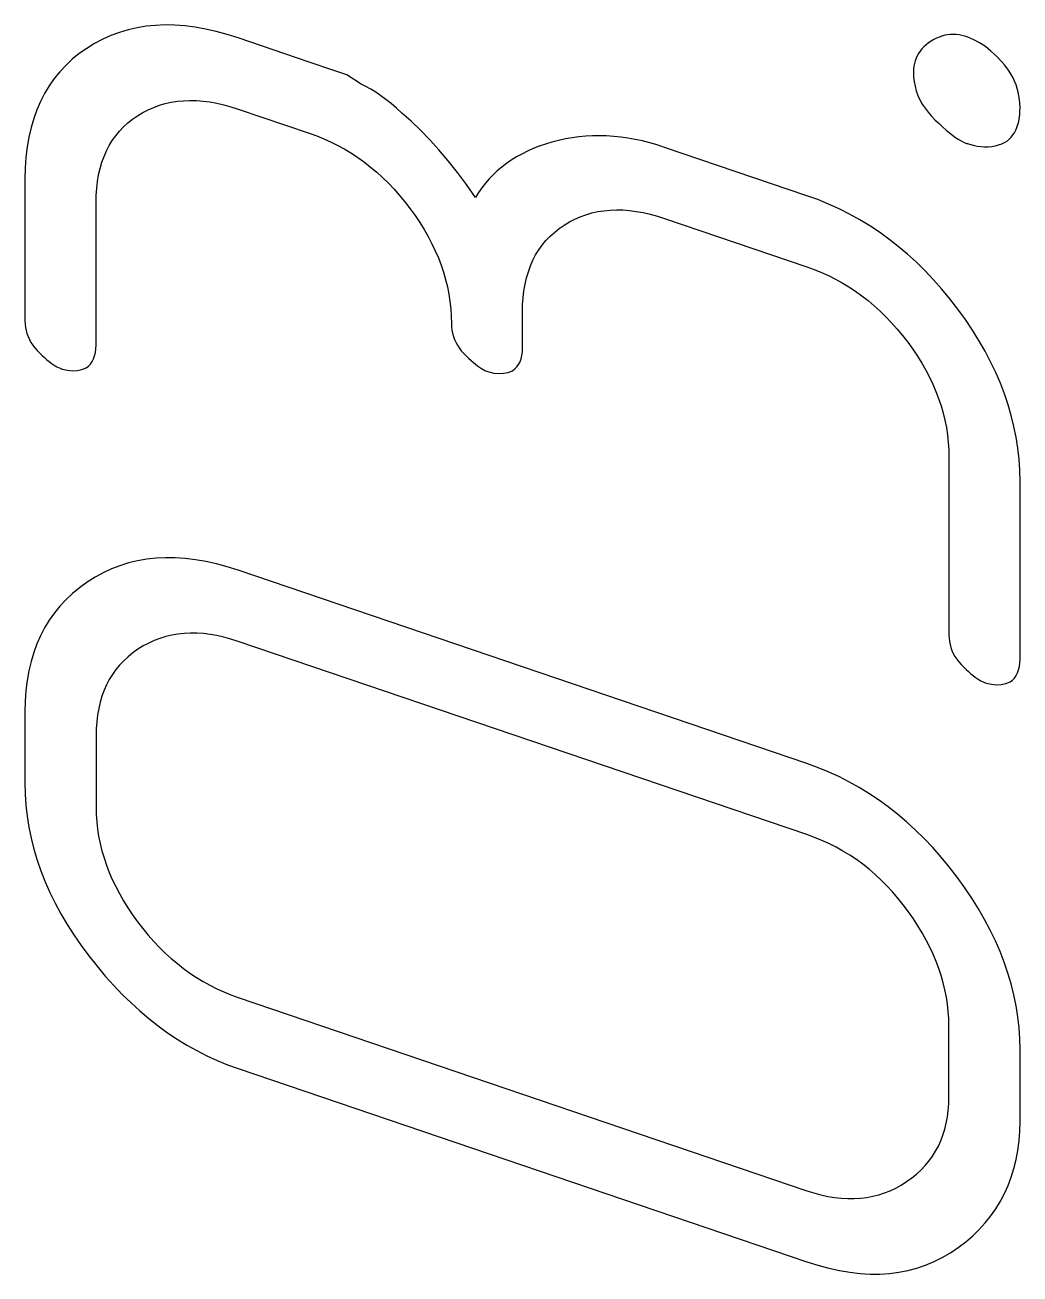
# Model space of a CAD drawing. Extents: x 10 to 1489, y -739 to -10.
# Drawn here: x 1424.09 to 1434.09, y -465.04 to -452.48 of the extents above; entities that cross this region are included whole.
import ezdxf

# ---------------------------------------------------------------- set-up
doc = ezdxf.new("R2010")
doc.units = 0

msp = doc.modelspace()

# ---------------------------------------------------------------- linework, layer by layer
at = {"layer": 'mark', "color": 0}
for p, q in [((1425.220573, -452.511875), (1425.130925, -452.532385)), ((1425.312398, -452.49696), (1425.220573, -452.511875)), ((1425.406399, -452.48764), (1425.312398, -452.49696)), ((1425.502576, -452.483916), (1425.406399, -452.48764)), ((1425.600929, -452.485787), (1425.502576, -452.483916)), ((1425.701459, -452.493253), (1425.600929, -452.485787)), ((1425.804166, -452.506314), (1425.701459, -452.493253)), ((1425.909048, -452.52497), (1425.804166, -452.506314)), ((1426.016107, -452.549221), (1425.909048, -452.52497)), ((1424.875038, -452.627485), (1424.794095, -452.670376)), ((1424.958157, -452.59019), (1424.875038, -452.627485)), ((1425.043453, -452.55849), (1424.958157, -452.59019)), ((1425.130925, -452.532385), (1425.043453, -452.55849)), ((1426.125342, -452.579068), (1426.016107, -452.549221)), ((1426.236754, -452.614509), (1426.125342, -452.579068)), ((1426.951038, -452.857254), (1426.236754, -452.614509)), ((1433.226214, -452.630576), (1433.173124, -452.664681)), ((1433.253445, -452.616603), (1433.226214, -452.630576)), ((1433.280936, -452.604813), (1433.253445, -452.616603)), ((1433.30869, -452.595206), (1433.280936, -452.604813)), ((1433.336705, -452.587781), (1433.30869, -452.595206)), ((1433.364982, -452.582539), (1433.336705, -452.587781)), ((1433.39352, -452.579479), (1433.364982, -452.582539)), ((1433.42232, -452.578602), (1433.39352, -452.579479)), ((1433.451381, -452.579908), (1433.42232, -452.578602)), ((1433.480704, -452.583396), (1433.451381, -452.579908)), ((1433.510289, -452.589066), (1433.480704, -452.583396)), ((1433.540135, -452.596919), (1433.510289, -452.589066)), ((1433.570201, -452.606902), (1433.540135, -452.596919)), ((1433.629736, -452.631888), (1433.570201, -452.606902)), ((1433.688225, -452.663321), (1433.629736, -452.631888)), ((1424.640078, -452.772058), (1424.569682, -452.82908)), ((1424.715329, -452.718862), (1424.640078, -452.772058)), ((1424.794095, -452.670376), (1424.715329, -452.718862)), ((1433.073724, -452.769145), (1433.060122, -452.792956)), ((1433.089419, -452.746306), (1433.073724, -452.769145)), ((1433.107206, -452.724441), (1433.089419, -452.746306)), ((1433.127086, -452.703548), (1433.107206, -452.724441)), ((1433.149059, -452.683628), (1433.127086, -452.703548)), ((1433.173124, -452.664681), (1433.149059, -452.683628)), ((1433.745668, -452.7012), (1433.688225, -452.663321)), ((1433.802064, -452.745526), (1433.745668, -452.7012)), ((1433.857414, -452.796299), (1433.802064, -452.745526)), ((1424.50414, -452.889929), (1424.443454, -452.954603)), ((1424.569682, -452.82908), (1424.50414, -452.889929)), ((1427.186752, -452.937388), (1426.951038, -452.857254)), ((1433.02664, -452.897927), (1433.023501, -452.926602)), ((1433.031872, -452.870225), (1433.02664, -452.897927)), ((1433.039196, -452.843496), (1433.031872, -452.870225)), ((1433.048613, -452.81774), (1433.039196, -452.843496)), ((1433.060122, -452.792956), (1433.048613, -452.81774)), ((1433.911718, -452.853519), (1433.857414, -452.796299)), ((1433.938148, -452.884387), (1433.911718, -452.853519)), ((1433.962631, -452.916054), (1433.938148, -452.884387)), ((1424.387623, -453.023104), (1424.336646, -453.09543)), ((1424.443454, -452.954603), (1424.387623, -453.023104)), ((1427.329609, -452.985937), (1427.186752, -452.937388)), ((1427.472466, -453.078124), (1427.329609, -452.985937)), ((1433.023501, -452.926602), (1433.022455, -452.95625)), ((1433.022455, -452.95625), (1433.024275, -453.005292)), ((1433.024275, -453.005292), (1433.029737, -453.053312)), ((1433.985023, -452.948448), (1433.962631, -452.916054)), ((1434.005321, -452.981569), (1433.985023, -452.948448)), ((1434.023527, -453.015418), (1434.005321, -452.981569)), ((1434.03964, -453.049995), (1434.023527, -453.015418)), ((1424.336646, -453.09543), (1424.290525, -453.171583)), ((1427.521015, -453.101789), (1427.472466, -453.078124)), ((1427.570234, -453.129087), (1427.521015, -453.101789)), ((1427.620122, -453.16002), (1427.570234, -453.129087)), ((1433.029737, -453.053312), (1433.03884, -453.10031)), ((1433.03884, -453.10031), (1433.051584, -453.146286)), ((1433.051584, -453.146286), (1433.06797, -453.19124)), ((1434.053661, -453.085299), (1434.03964, -453.049995)), ((1434.065589, -453.121331), (1434.053661, -453.085299)), ((1434.075424, -453.15809), (1434.065589, -453.121331)), ((1424.249258, -453.251561), (1424.212846, -453.335366)), ((1424.290525, -453.171583), (1424.249258, -453.251561)), ((1425.445907, -453.291074), (1425.504292, -453.274016)), ((1425.504292, -453.274016), (1425.564043, -453.260631)), ((1425.564043, -453.260631), (1425.625162, -453.250919)), ((1425.625162, -453.250919), (1425.687648, -453.244879)), ((1425.687648, -453.244879), (1425.751501, -453.242513)), ((1425.751501, -453.242513), (1425.816721, -453.24382)), ((1425.816721, -453.24382), (1425.883309, -453.2488)), ((1425.883309, -453.2488), (1425.951264, -453.257453)), ((1425.951264, -453.257453), (1426.020585, -453.269778)), ((1426.020585, -453.269778), (1426.091274, -453.285777)), ((1427.67068, -453.194586), (1427.620122, -453.16002)), ((1427.721907, -453.232787), (1427.67068, -453.194586)), ((1427.773805, -453.274622), (1427.721907, -453.232787)), ((1427.826371, -453.320092), (1427.773805, -453.274622)), ((1433.06797, -453.19124), (1433.087996, -453.235172)), ((1433.087996, -453.235172), (1433.111664, -453.278082)), ((1433.111664, -453.278082), (1433.138972, -453.31997)), ((1434.083167, -453.195577), (1434.075424, -453.15809)), ((1434.088817, -453.233791), (1434.083167, -453.195577)), ((1434.092375, -453.272733), (1434.088817, -453.233791)), ((1434.093839, -453.312402), (1434.092375, -453.272733)), ((1424.212846, -453.335366), (1424.181289, -453.422997)), ((1425.175442, -453.430945), (1425.226042, -453.396037)), ((1425.226042, -453.396037), (1425.278957, -453.364287)), ((1425.278957, -453.364287), (1425.33324, -453.336209)), ((1425.33324, -453.336209), (1425.38889, -453.311805)), ((1425.38889, -453.311805), (1425.445907, -453.291074)), ((1426.091274, -453.285777), (1426.163331, -453.305449)), ((1426.163331, -453.305449), (1426.236754, -453.328793)), ((1426.236754, -453.328793), (1426.951038, -453.571538)), ((1427.879608, -453.369195), (1427.826371, -453.320092)), ((1427.974027, -453.451966), (1427.879608, -453.369195)), ((1433.138972, -453.31997), (1433.169922, -453.360835)), ((1433.169922, -453.360835), (1433.204514, -453.400678)), ((1433.204514, -453.400678), (1433.24246, -453.439395)), ((1434.086704, -453.42223), (1434.090915, -453.387608)), ((1434.090915, -453.387608), (1434.093295, -453.351055)), ((1434.093295, -453.351055), (1434.093839, -453.312402)), ((1424.154587, -453.514453), (1424.13274, -453.609736)), ((1424.181289, -453.422997), (1424.154587, -453.514453)), ((1425.04323, -453.551537), (1425.084036, -453.508695)), ((1425.084036, -453.508695), (1425.128107, -453.468498)), ((1425.128107, -453.468498), (1425.175442, -453.430945)), ((1428.068, -453.541405), (1427.974027, -453.451966)), ((1433.24246, -453.439395), (1433.280044, -453.475632)), ((1433.280044, -453.475632), (1433.316121, -453.50897)), ((1433.316121, -453.50897), (1433.350691, -453.539411)), ((1434.051547, -453.541414), (1434.063083, -453.514514)), ((1434.063083, -453.514514), (1434.072788, -453.485683)), ((1434.072788, -453.485683), (1434.080661, -453.454922)), ((1434.080661, -453.454922), (1434.086704, -453.42223)), ((1424.13274, -453.609736), (1424.115748, -453.708845)), ((1424.940398, -453.695925), (1424.971411, -453.645151)), ((1424.971411, -453.645151), (1425.005688, -453.597022)), ((1425.005688, -453.597022), (1425.04323, -453.551537)), ((1426.951038, -453.571538), (1427.025313, -453.598398)), ((1427.025313, -453.598398), (1427.098136, -453.628002)), ((1427.098136, -453.628002), (1427.169509, -453.660349)), ((1428.161527, -453.637512), (1428.068, -453.541405)), ((1428.254607, -453.740288), (1428.161527, -453.637512)), ((1429.457102, -453.643692), (1429.390319, -453.661215)), ((1429.524415, -453.628944), (1429.457102, -453.643692)), ((1429.592258, -453.616971), (1429.524415, -453.628944)), ((1429.660631, -453.607772), (1429.592258, -453.616971)), ((1429.729534, -453.601349), (1429.660631, -453.607772)), ((1429.798968, -453.597701), (1429.729534, -453.601349)), ((1429.868932, -453.596827), (1429.798968, -453.597701)), ((1429.939425, -453.598729), (1429.868932, -453.596827)), ((1430.010449, -453.603405), (1429.939425, -453.598729)), ((1430.082003, -453.610856), (1430.010449, -453.603405)), ((1430.154087, -453.621083), (1430.082003, -453.610856)), ((1430.226701, -453.634084), (1430.154087, -453.621083)), ((1430.299846, -453.64986), (1430.226701, -453.634084)), ((1430.37352, -453.668411), (1430.299846, -453.64986)), ((1433.350691, -453.539411), (1433.383754, -453.566954)), ((1433.383754, -453.566954), (1433.415311, -453.5916)), ((1433.415311, -453.5916), (1433.445361, -453.613348)), ((1433.445361, -453.613348), (1433.473905, -453.632198)), ((1433.473905, -453.632198), (1433.500942, -453.648151)), ((1433.500942, -453.648151), (1433.526472, -453.661206)), ((1433.943882, -453.662275), (1433.966403, -453.646958)), ((1433.966403, -453.646958), (1433.987094, -453.62971)), ((1433.987094, -453.62971), (1434.005954, -453.610532)), ((1434.005954, -453.610532), (1434.022983, -453.589423)), ((1434.022983, -453.589423), (1434.038181, -453.566384)), ((1434.038181, -453.566384), (1434.051547, -453.541414)), ((1424.115748, -453.708845), (1424.103611, -453.811779)), ((1424.888166, -453.805404), (1424.91265, -453.749342)), ((1424.91265, -453.749342), (1424.940398, -453.695925)), ((1427.169509, -453.660349), (1427.239431, -453.69544)), ((1427.239431, -453.69544), (1427.307902, -453.733274)), ((1427.307902, -453.733274), (1427.374921, -453.773851)), ((1427.374921, -453.773851), (1427.440491, -453.817172)), ((1428.347241, -453.849733), (1428.254607, -453.740288)), ((1429.086679, -453.7806), (1429.032898, -453.810438)), ((1429.142775, -453.75275), (1429.086679, -453.7806)), ((1429.201187, -453.726886), (1429.142775, -453.75275)), ((1429.261915, -453.703009), (1429.201187, -453.726886)), ((1429.324959, -453.681118), (1429.261915, -453.703009)), ((1429.390319, -453.661215), (1429.324959, -453.681118)), ((1430.447725, -453.689737), (1430.37352, -453.668411)), ((1430.52246, -453.713837), (1430.447725, -453.689737)), ((1431.951028, -454.199327), (1430.52246, -453.713837)), ((1433.526472, -453.661206), (1433.550495, -453.671363)), ((1433.550495, -453.671363), (1433.556265, -453.67345)), ((1433.556265, -453.67345), (1433.564854, -453.676341)), ((1433.564854, -453.676341), (1433.584786, -453.682587)), ((1433.584786, -453.682587), (1433.624086, -453.693003)), ((1433.624086, -453.693003), (1433.662632, -453.700654)), ((1433.662632, -453.700654), (1433.700425, -453.705538)), ((1433.700425, -453.705538), (1433.737465, -453.707656)), ((1433.737465, -453.707656), (1433.773751, -453.707008)), ((1433.773751, -453.707008), (1433.809284, -453.703594)), ((1433.809284, -453.703594), (1433.844063, -453.697413)), ((1433.844063, -453.697413), (1433.878089, -453.688467)), ((1433.878089, -453.688467), (1433.911362, -453.676754)), ((1433.911362, -453.676754), (1433.943882, -453.662275)), ((1424.103611, -453.811779), (1424.096329, -453.91854)), ((1424.848992, -453.92546), (1424.866947, -453.86411)), ((1424.866947, -453.86411), (1424.888166, -453.805404)), ((1427.440491, -453.817172), (1427.504609, -453.863237)), ((1427.504609, -453.863237), (1427.567276, -453.912045)), ((1428.439428, -453.965846), (1428.347241, -453.849733)), ((1428.932284, -453.876072), (1428.885451, -453.911869)), ((1428.981433, -453.842262), (1428.932284, -453.876072)), ((1429.032898, -453.810438), (1428.981433, -453.842262)), ((1424.096329, -453.91854), (1424.093901, -454.029127)), ((1424.093901, -454.029127), (1424.093901, -455.457695)), ((1424.822876, -454.056092), (1424.834302, -453.989454)), ((1424.834302, -453.989454), (1424.848992, -453.92546)), ((1427.567276, -453.912045), (1427.628492, -453.963597)), ((1427.628492, -453.963597), (1427.688258, -454.017892)), ((1427.688258, -454.017892), (1427.746572, -454.074931)), ((1428.531169, -454.088627), (1428.439428, -453.965846)), ((1428.758847, -454.031181), (1428.721278, -454.074925)), ((1428.798733, -453.989424), (1428.758847, -454.031181)), ((1428.840934, -453.949653), (1428.798733, -453.989424)), ((1428.885451, -453.911869), (1428.840934, -453.949653)), ((1424.809818, -454.197301), (1424.814715, -454.125375)), ((1424.814715, -454.125375), (1424.822876, -454.056092)), ((1427.746572, -454.074931), (1427.803436, -454.134713)), ((1427.803436, -454.134713), (1427.858849, -454.197239)), ((1428.622464, -454.218077), (1428.531169, -454.088627)), ((1428.686024, -454.120656), (1428.653086, -454.168373)), ((1428.721278, -454.074925), (1428.686024, -454.120656)), ((1424.808186, -454.271872), (1424.809818, -454.197301)), ((1424.808186, -455.70044), (1424.808186, -454.271872)), ((1427.858849, -454.197239), (1427.912811, -454.262508)), ((1427.912811, -454.262508), (1427.965322, -454.330521)), ((1428.653086, -454.168373), (1428.622464, -454.218077)), ((1432.061589, -454.239345), (1431.951028, -454.199327)), ((1432.170057, -454.283535), (1432.061589, -454.239345)), ((1432.276432, -454.331896), (1432.170057, -454.283535)), ((1427.965322, -454.330521), (1428.015489, -454.400081)), ((1428.015489, -454.400081), (1428.06242, -454.469993)), ((1429.618946, -454.435537), (1429.674596, -454.411133)), ((1429.674596, -454.411133), (1429.731613, -454.390402)), ((1429.731613, -454.390402), (1429.789998, -454.373344)), ((1429.789998, -454.373344), (1429.849749, -454.359959)), ((1429.849749, -454.359959), (1429.910868, -454.350246)), ((1429.910868, -454.350246), (1429.973354, -454.344207)), ((1429.973354, -454.344207), (1430.037207, -454.341841)), ((1430.037207, -454.341841), (1430.102427, -454.343148)), ((1430.102427, -454.343148), (1430.169015, -454.348128)), ((1430.169015, -454.348128), (1430.236969, -454.35678)), ((1430.236969, -454.35678), (1430.306291, -454.369106)), ((1430.306291, -454.369106), (1430.37698, -454.385105)), ((1430.37698, -454.385105), (1430.449036, -454.404777)), ((1430.449036, -454.404777), (1430.52246, -454.428122)), ((1432.380715, -454.384427), (1432.276432, -454.331896)), ((1432.482905, -454.441131), (1432.380715, -454.384427)), ((1428.06242, -454.469993), (1428.106114, -454.540255)), ((1429.413812, -454.567826), (1429.461148, -454.530274)), ((1429.461148, -454.530274), (1429.511748, -454.495365)), ((1429.511748, -454.495365), (1429.564663, -454.463615)), ((1429.564663, -454.463615), (1429.618946, -454.435537)), ((1430.52246, -454.428122), (1431.951028, -454.913612)), ((1432.583003, -454.502005), (1432.482905, -454.441131)), ((1432.681007, -454.567051), (1432.583003, -454.502005)), ((1428.106114, -454.540255), (1428.146572, -454.610867)), ((1428.146572, -454.610867), (1428.183793, -454.681831)), ((1429.291394, -454.69635), (1429.328935, -454.650865)), ((1429.328935, -454.650865), (1429.369742, -454.608023)), ((1429.369742, -454.608023), (1429.413812, -454.567826)), ((1432.77692, -454.636269), (1432.681007, -454.567051)), ((1432.870739, -454.709657), (1432.77692, -454.636269)), ((1428.183793, -454.681831), (1428.217777, -454.753146)), ((1428.217777, -454.753146), (1428.248525, -454.824812)), ((1429.226104, -454.795253), (1429.257116, -454.744479)), ((1429.257116, -454.744479), (1429.291394, -454.69635)), ((1432.962466, -454.787217), (1432.870739, -454.709657)), ((1433.0521, -454.868948), (1432.962466, -454.787217)), ((1428.248525, -454.824812), (1428.276036, -454.896829)), ((1428.276036, -454.896829), (1428.30031, -454.969197)), ((1429.152652, -454.963438), (1429.173872, -454.904732)), ((1429.173872, -454.904732), (1429.198355, -454.84867)), ((1429.198355, -454.84867), (1429.226104, -454.795253)), ((1431.951028, -454.913612), (1432.025303, -454.940472)), ((1433.139642, -454.95485), (1433.0521, -454.868948)), ((1428.30031, -454.969197), (1428.321348, -455.041915)), ((1429.120007, -455.088782), (1429.134698, -455.024788)), ((1429.134698, -455.024788), (1429.152652, -454.963438)), ((1432.025303, -454.940472), (1432.098126, -454.970075)), ((1432.098126, -454.970075), (1432.169499, -455.002422)), ((1432.169499, -455.002422), (1432.239421, -455.037513)), ((1432.239421, -455.037513), (1432.307892, -455.075347)), ((1433.225091, -455.044924), (1433.139642, -454.95485)), ((1428.321348, -455.041915), (1428.339149, -455.114985)), ((1428.339149, -455.114985), (1428.353714, -455.188405)), ((1429.10042, -455.224703), (1429.108581, -455.155421)), ((1429.108581, -455.155421), (1429.120007, -455.088782)), ((1432.307892, -455.075347), (1432.374911, -455.115925)), ((1432.374911, -455.115925), (1432.440481, -455.159246)), ((1432.440481, -455.159246), (1432.504599, -455.20531)), ((1433.308448, -455.139169), (1433.225091, -455.044924)), ((1433.389711, -455.237586), (1433.308448, -455.139169)), ((1428.353714, -455.188405), (1428.365042, -455.262177)), ((1428.365042, -455.262177), (1428.373134, -455.336299)), ((1429.095523, -455.296629), (1429.10042, -455.224703)), ((1432.504599, -455.20531), (1432.567266, -455.254119)), ((1432.567266, -455.254119), (1432.628482, -455.30567)), ((1433.468882, -455.340173), (1433.389711, -455.237586)), ((1428.373134, -455.336299), (1428.377989, -455.410773)), ((1428.377989, -455.410773), (1428.379607, -455.485597)), ((1429.093891, -455.3712), (1429.095523, -455.296629)), ((1429.093891, -455.728342), (1429.093891, -455.3712)), ((1432.628482, -455.30567), (1432.688248, -455.359965)), ((1432.688248, -455.359965), (1432.746562, -455.417004)), ((1433.544566, -455.445063), (1433.468882, -455.340173)), ((1424.093901, -455.457695), (1424.095125, -455.490809)), ((1424.095125, -455.490809), (1424.098798, -455.523184)), ((1424.098798, -455.523184), (1424.104919, -455.554822)), ((1428.379607, -455.485597), (1428.380831, -455.51871)), ((1428.380831, -455.51871), (1428.384504, -455.551086)), ((1432.746562, -455.417004), (1432.803426, -455.476787)), ((1432.803426, -455.476787), (1432.858839, -455.539312)), ((1432.858839, -455.539312), (1432.912801, -455.604582)), ((1433.615367, -455.550387), (1433.544566, -455.445063)), ((1424.104919, -455.554822), (1424.113488, -455.585723)), ((1424.113488, -455.585723), (1424.124506, -455.615885)), ((1424.124506, -455.615885), (1424.137972, -455.64531)), ((1424.137972, -455.64531), (1424.153886, -455.673997)), ((1428.384504, -455.551086), (1428.390625, -455.582724)), ((1428.390625, -455.582724), (1428.399194, -455.613624)), ((1428.399194, -455.613624), (1428.410212, -455.643787)), ((1428.410212, -455.643787), (1428.423678, -455.673212)), ((1432.912801, -455.604582), (1432.965312, -455.672595)), ((1433.681284, -455.656143), (1433.615367, -455.550387)), ((1433.742319, -455.762334), (1433.681284, -455.656143)), ((1424.153886, -455.673997), (1424.172249, -455.701947)), ((1424.172249, -455.701947), (1424.19306, -455.729159)), ((1424.19306, -455.729159), (1424.21632, -455.755634)), ((1424.21632, -455.755634), (1424.267059, -455.805307)), ((1424.794123, -455.809827), (1424.801936, -455.776438)), ((1424.801936, -455.776438), (1424.806623, -455.739975)), ((1424.806623, -455.739975), (1424.808186, -455.70044)), ((1428.423678, -455.673212), (1428.439592, -455.701899)), ((1428.439592, -455.701899), (1428.457955, -455.729849)), ((1428.457955, -455.729849), (1428.478766, -455.757061)), ((1428.478766, -455.757061), (1428.502026, -455.783535)), ((1428.502026, -455.783535), (1428.552765, -455.833209)), ((1429.087641, -455.80434), (1429.092329, -455.767877)), ((1429.092329, -455.767877), (1429.093891, -455.728342)), ((1432.965312, -455.672595), (1433.015479, -455.742155)), ((1433.015479, -455.742155), (1433.06241, -455.812066)), ((1433.798472, -455.868957), (1433.742319, -455.762334)), ((1424.267059, -455.805307), (1424.291219, -455.827378)), ((1424.291219, -455.827378), (1424.314311, -455.847517)), ((1424.314311, -455.847517), (1424.336336, -455.865723)), ((1424.336336, -455.865723), (1424.357294, -455.881997)), ((1424.357294, -455.881997), (1424.377184, -455.896338)), ((1424.377184, -455.896338), (1424.396007, -455.908747)), ((1424.396007, -455.908747), (1424.413763, -455.919224)), ((1424.708186, -455.930686), (1424.731623, -455.912659)), ((1424.731623, -455.912659), (1424.751936, -455.89156)), ((1424.751936, -455.89156), (1424.769123, -455.867389)), ((1424.769123, -455.867389), (1424.783186, -455.840144)), ((1424.783186, -455.840144), (1424.794123, -455.809827)), ((1428.552765, -455.833209), (1428.576924, -455.85528)), ((1428.576924, -455.85528), (1428.600017, -455.875419)), ((1428.600017, -455.875419), (1428.622042, -455.893625)), ((1428.622042, -455.893625), (1428.642999, -455.909899)), ((1428.642999, -455.909899), (1428.66289, -455.92424)), ((1429.037641, -455.919462), (1429.054829, -455.89529)), ((1429.054829, -455.89529), (1429.068891, -455.868046)), ((1429.068891, -455.868046), (1429.079829, -455.837729)), ((1429.079829, -455.837729), (1429.087641, -455.80434)), ((1433.06241, -455.812066), (1433.106104, -455.882328)), ((1433.106104, -455.882328), (1433.146562, -455.952941)), ((1433.849741, -455.976014), (1433.798472, -455.868957)), ((1424.413763, -455.919224), (1424.430452, -455.927768)), ((1424.430452, -455.927768), (1424.446073, -455.93438)), ((1424.446073, -455.93438), (1424.449812, -455.935731)), ((1424.449812, -455.935731), (1424.455501, -455.937646)), ((1424.455501, -455.937646), (1424.468789, -455.941822)), ((1424.468789, -455.941822), (1424.520686, -455.954018)), ((1424.520686, -455.954018), (1424.570574, -455.959003)), ((1424.570574, -455.959003), (1424.618454, -455.956775)), ((1424.618454, -455.956775), (1424.664324, -455.947336)), ((1424.664324, -455.947336), (1424.708186, -455.930686)), ((1428.66289, -455.92424), (1428.681713, -455.936649)), ((1428.681713, -455.936649), (1428.699469, -455.947126)), ((1428.699469, -455.947126), (1428.716158, -455.95567)), ((1428.716158, -455.95567), (1428.731779, -455.962282)), ((1428.731779, -455.962282), (1428.735518, -455.963633)), ((1428.735518, -455.963633), (1428.741206, -455.965548)), ((1428.741206, -455.965548), (1428.754495, -455.969724)), ((1428.754495, -455.969724), (1428.806392, -455.98192)), ((1428.806392, -455.98192), (1428.85628, -455.986905)), ((1428.85628, -455.986905), (1428.904159, -455.984677)), ((1428.904159, -455.984677), (1428.95003, -455.975238)), ((1428.95003, -455.975238), (1428.993891, -455.958587)), ((1428.993891, -455.958587), (1429.017329, -455.940561)), ((1429.017329, -455.940561), (1429.037641, -455.919462)), ((1433.146562, -455.952941), (1433.183783, -456.023905)), ((1433.183783, -456.023905), (1433.217767, -456.095219)), ((1433.896128, -456.083504), (1433.849741, -455.976014)), ((1433.217767, -456.095219), (1433.248515, -456.166885)), ((1433.248515, -456.166885), (1433.276026, -456.238902)), ((1433.937632, -456.191427), (1433.896128, -456.083504)), ((1433.276026, -456.238902), (1433.3003, -456.31127)), ((1433.974253, -456.299784), (1433.937632, -456.191427)), ((1433.3003, -456.31127), (1433.321338, -456.383988)), ((1433.321338, -456.383988), (1433.339139, -456.457058)), ((1434.005991, -456.408574), (1433.974253, -456.299784)), ((1434.032846, -456.517798), (1434.005991, -456.408574)), ((1433.339139, -456.457058), (1433.353704, -456.530479)), ((1433.353704, -456.530479), (1433.365032, -456.60425)), ((1434.054819, -456.627455), (1434.032846, -456.517798)), ((1433.365032, -456.60425), (1433.373124, -456.678373)), ((1434.071909, -456.737545), (1434.054819, -456.627455)), ((1433.373124, -456.678373), (1433.377979, -456.752846)), ((1433.377979, -456.752846), (1433.379597, -456.82767)), ((1434.084116, -456.848068), (1434.071909, -456.737545)), ((1433.379597, -456.82767), (1433.379597, -458.613381)), ((1434.09144, -456.959025), (1434.084116, -456.848068)), ((1434.093881, -457.070415), (1434.09144, -456.959025)), ((1434.093881, -458.856126), (1434.093881, -457.070415)), ((1425.04814, -457.918126), (1424.962691, -457.951168)), ((1425.135682, -457.890761), (1425.04814, -457.918126)), ((1425.225316, -457.869075), (1425.135682, -457.890761)), ((1425.317043, -457.853066), (1425.225316, -457.869075)), ((1425.410863, -457.842735), (1425.317043, -457.853066)), ((1425.506775, -457.838083), (1425.410863, -457.842735)), ((1425.60478, -457.839108), (1425.506775, -457.838083)), ((1425.704877, -457.845811), (1425.60478, -457.839108)), ((1425.807067, -457.858193), (1425.704877, -457.845811)), ((1425.91135, -457.876252), (1425.807067, -457.858193)), ((1426.017726, -457.89999), (1425.91135, -457.876252)), ((1426.126193, -457.929405), (1426.017726, -457.89999)), ((1424.798071, -458.034288), (1424.7189, -458.084364)), ((1424.879335, -457.989889), (1424.798071, -458.034288)), ((1424.962691, -457.951168), (1424.879335, -457.989889)), ((1426.236754, -457.964498), (1426.126193, -457.929405)), ((1431.951028, -459.906459), (1426.236754, -457.964498)), ((1424.643217, -458.139058), (1424.572416, -458.197309)), ((1424.7189, -458.084364), (1424.643217, -458.139058)), ((1424.506498, -458.259116), (1424.445463, -458.32448)), ((1424.572416, -458.197309), (1424.506498, -458.259116)), ((1424.389311, -458.3934), (1424.338041, -458.465877)), ((1424.445463, -458.32448), (1424.389311, -458.3934)), ((1424.291655, -458.54191), (1424.250151, -458.6215)), ((1424.338041, -458.465877), (1424.291655, -458.54191)), ((1424.250151, -458.6215), (1424.21353, -458.704647)), ((1425.393424, -458.670355), (1425.337537, -458.695812)), ((1425.450595, -458.648628), (1425.393424, -458.670355)), ((1425.509049, -458.63063), (1425.450595, -458.648628)), ((1425.568787, -458.616361), (1425.509049, -458.63063)), ((1425.629808, -458.605822), (1425.568787, -458.616361)), ((1425.692112, -458.599012), (1425.629808, -458.605822)), ((1425.7557, -458.595931), (1425.692112, -458.599012)), ((1425.820572, -458.596579), (1425.7557, -458.595931)), ((1425.886727, -458.600957), (1425.820572, -458.596579)), ((1425.954165, -458.609063), (1425.886727, -458.600957)), ((1426.022887, -458.620899), (1425.954165, -458.609063)), ((1426.092893, -458.636465), (1426.022887, -458.620899)), ((1426.164182, -458.655759), (1426.092893, -458.636465)), ((1426.236754, -458.678783), (1426.164182, -458.655759)), ((1431.951028, -460.620743), (1426.236754, -458.678783)), ((1433.379597, -458.613381), (1433.380821, -458.646494)), ((1433.380821, -458.646494), (1433.384494, -458.67887)), ((1433.384494, -458.67887), (1433.390615, -458.710508)), ((1424.181792, -458.791351), (1424.154936, -458.88161)), ((1424.21353, -458.704647), (1424.181792, -458.791351)), ((1425.178581, -458.793921), (1425.130841, -458.832387)), ((1425.229613, -458.757912), (1425.178581, -458.793921)), ((1425.282933, -458.724997), (1425.229613, -458.757912)), ((1425.337537, -458.695812), (1425.282933, -458.724997)), ((1433.390615, -458.710508), (1433.399184, -458.741408)), ((1433.399184, -458.741408), (1433.410202, -458.771571)), ((1433.410202, -458.771571), (1433.423668, -458.800996)), ((1433.423668, -458.800996), (1433.439582, -458.829683)), ((1424.154936, -458.88161), (1424.132964, -458.975427)), ((1425.045239, -458.916694), (1425.007376, -458.962534)), ((1425.086394, -458.873311), (1425.045239, -458.916694)), ((1425.130841, -458.832387), (1425.086394, -458.873311)), ((1433.439582, -458.829683), (1433.457945, -458.857633)), ((1433.457945, -458.857633), (1433.478756, -458.884845)), ((1433.478756, -458.884845), (1433.502016, -458.911319)), ((1433.502016, -458.911319), (1433.552755, -458.960993)), ((1434.087631, -458.932123), (1434.092319, -458.895661)), ((1434.092319, -458.895661), (1434.093881, -458.856126)), ((1424.132964, -458.975427), (1424.115874, -459.0728)), ((1424.972806, -459.010833), (1424.941528, -459.061589)), ((1425.007376, -458.962534), (1424.972806, -459.010833)), ((1433.552755, -458.960993), (1433.576914, -458.983064)), ((1433.576914, -458.983064), (1433.600007, -459.003203)), ((1433.600007, -459.003203), (1433.622032, -459.021409)), ((1433.622032, -459.021409), (1433.642989, -459.037683)), ((1433.642989, -459.037683), (1433.66288, -459.052024)), ((1433.66288, -459.052024), (1433.681703, -459.064433)), ((1434.017319, -459.068345), (1434.037631, -459.047246)), ((1434.037631, -459.047246), (1434.054819, -459.023074)), ((1434.054819, -459.023074), (1434.068881, -458.99583)), ((1434.068881, -458.99583), (1434.079819, -458.965513)), ((1434.079819, -458.965513), (1434.087631, -458.932123)), ((1424.103667, -459.17373), (1424.096343, -459.278216)), ((1424.115874, -459.0728), (1424.103667, -459.17373)), ((1424.888849, -459.170475), (1424.867449, -459.228606)), ((1424.913542, -459.114803), (1424.888849, -459.170475)), ((1424.941528, -459.061589), (1424.913542, -459.114803)), ((1433.681703, -459.064433), (1433.699459, -459.07491)), ((1433.699459, -459.07491), (1433.716148, -459.083454)), ((1433.716148, -459.083454), (1433.731769, -459.090065)), ((1433.731769, -459.090065), (1433.735508, -459.091416)), ((1433.735508, -459.091416), (1433.741196, -459.093332)), ((1433.741196, -459.093332), (1433.754485, -459.097508)), ((1433.754485, -459.097508), (1433.806382, -459.109704)), ((1433.806382, -459.109704), (1433.85627, -459.114688)), ((1433.85627, -459.114688), (1433.904149, -459.112461)), ((1433.904149, -459.112461), (1433.95002, -459.103022)), ((1433.95002, -459.103022), (1433.993881, -459.086371)), ((1433.993881, -459.086371), (1434.017319, -459.068345)), ((1424.096343, -459.278216), (1424.093901, -459.386259)), ((1424.849341, -459.289194), (1424.834525, -459.35224)), ((1424.867449, -459.228606), (1424.849341, -459.289194)), ((1424.093901, -459.386259), (1424.093901, -460.100543)), ((1424.823001, -459.417744), (1424.81477, -459.485706)), ((1424.834525, -459.35224), (1424.823001, -459.417744)), ((1424.809832, -459.556126), (1424.808186, -459.629004)), ((1424.81477, -459.485706), (1424.809832, -459.556126)), ((1424.808186, -459.629004), (1424.808186, -460.343288)), ((1432.059887, -459.945906), (1431.951028, -459.906459)), ((1432.16682, -459.98961), (1432.059887, -459.945906)), ((1432.271829, -460.03757), (1432.16682, -459.98961)), ((1432.374911, -460.089787), (1432.271829, -460.03757)), ((1424.093901, -460.100543), (1424.096412, -460.212808)), ((1432.476069, -460.146261), (1432.374911, -460.089787)), ((1432.575302, -460.206992), (1432.476069, -460.146261)), ((1424.096412, -460.212808), (1424.103946, -460.324604)), ((1432.672609, -460.271979), (1432.575302, -460.206992)), ((1432.767991, -460.341224), (1432.672609, -460.271979)), ((1424.103946, -460.324604), (1424.116502, -460.43593)), ((1424.116502, -460.43593), (1424.13408, -460.546786)), ((1424.808186, -460.343288), (1424.809818, -460.417267)), ((1424.809818, -460.417267), (1424.814715, -460.490987)), ((1432.861448, -460.414725), (1432.767991, -460.341224)), ((1432.952979, -460.492482), (1432.861448, -460.414725)), ((1424.13408, -460.546786), (1424.15668, -460.657173)), ((1424.814715, -460.490987), (1424.822876, -460.56445)), ((1433.042586, -460.574497), (1432.952979, -460.492482)), ((1424.15668, -460.657173), (1424.184303, -460.76709)), ((1424.822876, -460.56445), (1424.834302, -460.637655)), ((1424.834302, -460.637655), (1424.848992, -460.710603)), ((1432.027005, -460.648231), (1431.951028, -460.620743)), ((1432.101363, -460.678517), (1432.027005, -460.648231)), ((1432.174103, -460.711603), (1432.101363, -460.678517)), ((1433.130267, -460.660768), (1433.042586, -460.574497)), ((1433.216023, -460.751296), (1433.130267, -460.660768)), ((1424.184303, -460.76709), (1424.216948, -460.876538)), ((1424.848992, -460.710603), (1424.866947, -460.783293)), ((1424.866947, -460.783293), (1424.888166, -460.855725)), ((1432.245224, -460.747487), (1432.174103, -460.711603)), ((1432.314727, -460.78617), (1432.245224, -460.747487)), ((1432.382612, -460.827652), (1432.314727, -460.78617)), ((1433.299854, -460.846081), (1433.216023, -460.751296)), ((1424.216948, -460.876538), (1424.254615, -460.985516)), ((1424.888166, -460.855725), (1424.91265, -460.9279)), ((1424.91265, -460.9279), (1424.940398, -460.999816)), ((1432.448879, -460.871933), (1432.382612, -460.827652)), ((1432.513527, -460.919013), (1432.448879, -460.871933)), ((1432.576557, -460.968892), (1432.513527, -460.919013)), ((1433.381759, -460.945123), (1433.299854, -460.846081)), ((1424.254615, -460.985516), (1424.297305, -461.094025)), ((1424.940398, -460.999816), (1424.971411, -461.071476)), ((1432.637969, -461.021569), (1432.576557, -460.968892)), ((1432.697762, -461.077046), (1432.637969, -461.021569)), ((1433.46174, -461.048421), (1433.381759, -460.945123)), ((1433.538288, -461.154041), (1433.46174, -461.048421)), ((1424.297305, -461.094025), (1424.345017, -461.202064)), ((1424.971411, -461.071476), (1425.005688, -461.142877)), ((1425.005688, -461.142877), (1425.04323, -461.214021)), ((1432.755937, -461.135321), (1432.697762, -461.077046)), ((1432.812494, -461.196395), (1432.755937, -461.135321)), ((1433.609898, -461.260047), (1433.538288, -461.154041)), ((1424.345017, -461.202064), (1424.397751, -461.309634)), ((1424.397751, -461.309634), (1424.455508, -461.416734)), ((1425.04323, -461.214021), (1425.084036, -461.284908)), ((1425.084036, -461.284908), (1425.128107, -461.355536)), ((1432.867433, -461.260268), (1432.812494, -461.196395)), ((1432.920753, -461.32694), (1432.867433, -461.260268)), ((1433.676569, -461.366439), (1433.609898, -461.260047)), ((1424.455508, -461.416734), (1424.518287, -461.523365)), ((1425.128107, -461.355536), (1425.175442, -461.425907)), ((1425.175442, -461.425907), (1425.226042, -461.49602)), ((1432.972455, -461.396411), (1432.920753, -461.32694)), ((1433.021757, -461.467327), (1432.972455, -461.396411)), ((1433.738302, -461.473218), (1433.676569, -461.366439)), ((1424.518287, -461.523365), (1424.586088, -461.629526)), ((1425.226042, -461.49602), (1425.278957, -461.564605)), ((1425.278957, -461.564605), (1425.33324, -461.630389)), ((1433.067879, -461.538333), (1433.021757, -461.467327)), ((1433.11082, -461.60943), (1433.067879, -461.538333)), ((1433.795096, -461.580383), (1433.738302, -461.473218)), ((1424.586088, -461.629526), (1424.658911, -461.735217)), ((1425.33324, -461.630389), (1425.38889, -461.693373)), ((1433.15058, -461.680618), (1433.11082, -461.60943)), ((1433.187159, -461.751897), (1433.15058, -461.680618)), ((1433.846951, -461.687934), (1433.795096, -461.580383)), ((1433.893868, -461.795871), (1433.846951, -461.687934)), ((1424.658911, -461.735217), (1424.736757, -461.840439)), ((1425.38889, -461.693373), (1425.445907, -461.753557)), ((1425.445907, -461.753557), (1425.504292, -461.810941)), ((1425.504292, -461.810941), (1425.564043, -461.865524)), ((1433.220557, -461.823266), (1433.187159, -461.751897)), ((1433.935846, -461.904195), (1433.893868, -461.795871)), ((1424.736757, -461.840439), (1424.817951, -461.943284)), ((1424.817951, -461.943284), (1424.900819, -462.041842)), ((1425.564043, -461.865524), (1425.625162, -461.917307)), ((1425.625162, -461.917307), (1425.687648, -461.96629)), ((1433.250775, -461.894726), (1433.220557, -461.823266)), ((1433.277811, -461.966276), (1433.250775, -461.894726)), ((1433.972885, -462.012905), (1433.935846, -461.904195)), ((1424.900819, -462.041842), (1424.985362, -462.136114)), ((1425.687648, -461.96629), (1425.751501, -462.012473)), ((1425.751501, -462.012473), (1425.816721, -462.055856)), ((1425.816721, -462.055856), (1425.883309, -462.096438)), ((1433.301667, -462.037917), (1433.277811, -461.966276)), ((1433.322343, -462.109649), (1433.301667, -462.037917)), ((1434.004986, -462.122001), (1433.972885, -462.012905)), ((1424.985362, -462.136114), (1425.071578, -462.226101)), ((1425.883309, -462.096438), (1425.951264, -462.13422)), ((1425.951264, -462.13422), (1426.020585, -462.169202)), ((1426.020585, -462.169202), (1426.091274, -462.201384)), ((1433.339837, -462.181472), (1433.322343, -462.109649)), ((1433.354151, -462.253385), (1433.339837, -462.181472)), ((1434.032149, -462.231483), (1434.004986, -462.122001)), ((1425.071578, -462.226101), (1425.159468, -462.311801)), ((1425.159468, -462.311801), (1425.249033, -462.393215)), ((1426.091274, -462.201384), (1426.163331, -462.230766)), ((1426.163331, -462.230766), (1426.236754, -462.257347)), ((1426.236754, -462.257347), (1431.951028, -464.199307)), ((1433.365283, -462.325389), (1433.354151, -462.253385)), ((1434.054372, -462.341352), (1434.032149, -462.231483)), ((1425.249033, -462.393215), (1425.340272, -462.470344)), ((1433.373235, -462.397483), (1433.365283, -462.325389)), ((1433.378007, -462.469669), (1433.373235, -462.397483)), ((1434.071658, -462.451607), (1434.054372, -462.341352)), ((1425.340272, -462.470344), (1425.433184, -462.543186)), ((1425.433184, -462.543186), (1425.527771, -462.611743)), ((1433.379597, -462.541945), (1433.378007, -462.469669)), ((1433.379597, -463.256229), (1433.379597, -462.541945)), ((1434.084004, -462.562248), (1434.071658, -462.451607)), ((1434.091412, -462.673276), (1434.084004, -462.562248)), ((1425.527771, -462.611743), (1425.624032, -462.676013)), ((1425.624032, -462.676013), (1425.721967, -462.735998)), ((1434.093881, -462.78469), (1434.091412, -462.673276)), ((1425.721967, -462.735998), (1425.821576, -462.791697)), ((1425.821576, -462.791697), (1425.92286, -462.843109)), ((1434.093881, -463.498974), (1434.093881, -462.78469)), ((1425.92286, -462.843109), (1426.025817, -462.890236)), ((1426.025817, -462.890236), (1426.130448, -462.933077)), ((1426.130448, -462.933077), (1426.236754, -462.971631)), ((1426.236754, -462.971631), (1431.951028, -464.913592)), ((1433.377937, -463.325684), (1433.379597, -463.256229)), ((1433.364656, -463.458113), (1433.372956, -463.392979)), ((1433.372956, -463.392979), (1433.377937, -463.325684)), ((1433.338093, -463.581899), (1433.353035, -463.521086)), ((1433.353035, -463.521086), (1433.364656, -463.458113)), ((1434.091454, -463.6002), (1434.093881, -463.498974)), ((1433.273347, -463.751373), (1433.298249, -463.697042)), ((1433.298249, -463.697042), (1433.319831, -463.640551)), ((1433.319831, -463.640551), (1433.338093, -463.581899)), ((1434.072034, -463.793933), (1434.084171, -463.698519)), ((1434.084171, -463.698519), (1434.091454, -463.6002)), ((1433.213582, -463.853553), (1433.245125, -463.803543)), ((1433.245125, -463.803543), (1433.273347, -463.751373)), ((1434.055042, -463.886442), (1434.072034, -463.793933)), ((1433.099031, -463.990617), (1433.140535, -463.94709)), ((1433.140535, -463.94709), (1433.178718, -463.901402)), ((1433.178718, -463.901402), (1433.213582, -463.853553)), ((1434.033195, -463.976045), (1434.055042, -463.886442)), ((1432.954598, -464.108236), (1433.006063, -464.071191)), ((1433.006063, -464.071191), (1433.054207, -464.031984)), ((1433.054207, -464.031984), (1433.099031, -463.990617)), ((1433.974936, -464.146533), (1434.006493, -464.062742)), ((1434.006493, -464.062742), (1434.033195, -463.976045)), ((1431.951028, -464.199307), (1432.02275, -464.221997)), ((1432.7325, -464.221824), (1432.789824, -464.199103)), ((1432.789824, -464.199103), (1432.845948, -464.172599)), ((1432.845948, -464.172599), (1432.900873, -464.142309)), ((1432.900873, -464.142309), (1432.954598, -464.108236)), ((1433.938524, -464.227418), (1433.974936, -464.146533)), ((1432.02275, -464.221997), (1432.093271, -464.240902)), ((1432.093271, -464.240902), (1432.162593, -464.256023)), ((1432.162593, -464.256023), (1432.230715, -464.26736)), ((1432.230715, -464.26736), (1432.297638, -464.274912)), ((1432.297638, -464.274912), (1432.36336, -464.278681)), ((1432.36336, -464.278681), (1432.427883, -464.278665)), ((1432.427883, -464.278665), (1432.491206, -464.274865)), ((1432.491206, -464.274865), (1432.553329, -464.267281)), ((1432.553329, -464.267281), (1432.614252, -464.255913)), ((1432.614252, -464.255913), (1432.673976, -464.240761)), ((1432.673976, -464.240761), (1432.7325, -464.221824)), ((1433.851136, -464.380472), (1433.897258, -464.305398)), ((1433.897258, -464.305398), (1433.938524, -464.227418)), ((1433.744328, -464.521904), (1433.80016, -464.452641)), ((1433.80016, -464.452641), (1433.851136, -464.380472)), ((1433.683642, -464.588261), (1433.744328, -464.521904)), ((1433.547705, -464.712258), (1433.618101, -464.651712)), ((1433.618101, -464.651712), (1433.683642, -464.588261)), ((1433.312744, -464.87047), (1433.393687, -464.823135)), ((1433.393687, -464.823135), (1433.472454, -464.769898)), ((1433.472454, -464.769898), (1433.547705, -464.712258)), ((1431.951028, -464.913592), (1432.06244, -464.948867)), ((1432.06244, -464.948867), (1432.171675, -464.978241)), ((1433.056858, -464.977074), (1433.14433, -464.94744)), ((1433.14433, -464.94744), (1433.229625, -464.911906)), ((1433.229625, -464.911906), (1433.312744, -464.87047)), ((1432.171675, -464.978241), (1432.278734, -465.001714)), ((1432.278734, -465.001714), (1432.383617, -465.019287)), ((1432.383617, -465.019287), (1432.486323, -465.030959)), ((1432.486323, -465.030959), (1432.586853, -465.03673)), ((1432.586853, -465.03673), (1432.685207, -465.0366)), ((1432.685207, -465.0366), (1432.781384, -465.03057)), ((1432.781384, -465.03057), (1432.875385, -465.018638)), ((1432.875385, -465.018638), (1432.967209, -465.000806)), ((1432.967209, -465.000806), (1433.056858, -464.977074))]:
    msp.add_line(p, q, dxfattribs=at)

doc.saveas('drawing.dxf')
